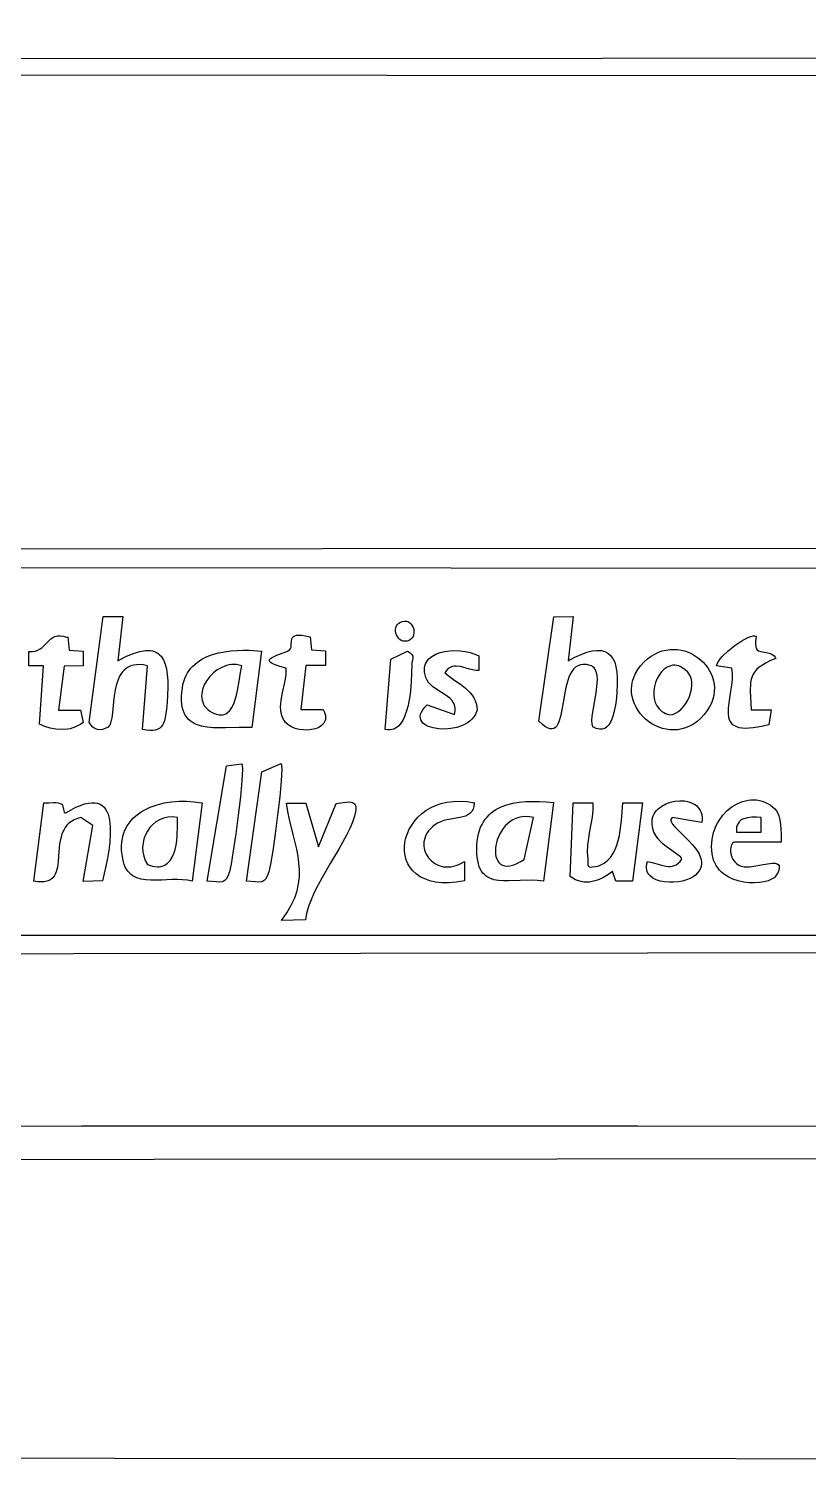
# Model space of a CAD drawing. Header units: millimetres. Extents: x 175 to 239, y 0 to 181.
# Drawn here: x 190.95 to 200.31, y 92.22 to 109.42 of the extents above; entities that cross this region are included whole.
import ezdxf

# ---------------------------------------------------------------- set-up
doc = ezdxf.new("R2010")
doc.units = ezdxf.units.MM
doc.layers.get('0').update_dxf_attribs({"linetype": 'CONTINUOUS'})

msp = doc.modelspace()

# ---------------------------------------------------------------- linework, layer by layer
at = {"color": 1}
msp.add_lwpolyline([(236.772006, 92.215355), (177.043006, 92.247355), (176.82715, 92.302286), (176.627764, 92.371476), (176.444374, 92.454394), (176.276506, 92.550511), (176.123685, 92.659296), (175.985436, 92.780218), (175.861285, 92.912748), (175.750756, 93.056355), (175.653376, 93.210509), (175.56867, 93.374679), (175.496163, 93.548336), (175.435381, 93.730949), (175.385849, 93.921987), (175.347092, 94.120921), (175.318636, 94.327221), (175.300006, 94.540355), (175.300006, 178.388355)], dxfattribs=at)
at = {"color": 5}
for points in [[(178.143842, 177.500169), (177.946286, 95.821468), (235.960636, 95.870857)], [(235.371497, 177.207364), (235.639608, 96.170718), (235.012387, 96.174191), (234.384876, 96.174687), (233.129151, 96.170718), (231.872766, 96.16675), (231.244428, 96.167246), (230.616049, 96.170718), (230.605466, 96.167191), (227.399705, 96.189157), (224.191299, 96.205335), (220.981239, 96.216552), (217.770518, 96.223635), (211.35106, 96.228706), (204.940863, 96.227163), (198.261782, 96.228761), (191.58204, 96.229368), (188.242541, 96.224855), (184.903621, 96.21476), (181.565527, 96.197308), (178.228509, 96.170718), (178.468398, 170.197664)], [(232.838551, 98.347359), (181.142456, 98.287387), (181.142456, 103.028724), (181.151992, 103.053198), (181.173765, 103.089578), (181.197522, 103.129927), (181.213011, 103.166307), (207.734865, 103.173363)]]:
    msp.add_lwpolyline(points, dxfattribs=at)
for points in [[(234.083857, 108.831922), (179.713704, 108.860145), (179.812482, 109.0577), (233.875718, 109.068284), (233.934285, 109.064777), (233.983095, 109.054118), (234.003893, 109.046041), (234.022314, 109.0361), (234.038378, 109.024267), (234.052107, 109.010516), (234.063521, 108.994823), (234.07264, 108.977161), (234.079485, 108.957504), (234.084078, 108.935827), (234.086586, 108.886307), (234.080329, 108.828395)], [(232.598661, 98.523748), (232.598661, 102.912307), (181.378817, 102.940529), (181.378817, 98.523748), (232.598661, 98.523748)], [(192.075047, 102.35139), (192.015075, 101.822223), (192.11347, 101.872717), (192.201296, 101.909508), (192.279067, 101.933193), (192.347293, 101.944372), (192.377986, 101.945459), (192.406485, 101.943645), (192.432854, 101.939004), (192.457157, 101.931611), (192.479457, 101.921542), (192.499818, 101.90887), (192.518305, 101.893672), (192.534982, 101.876021), (192.549911, 101.855994), (192.563158, 101.833664), (192.58486, 101.782397), (192.600598, 101.722821), (192.610884, 101.655535), (192.61623, 101.581138), (192.617147, 101.50023), (192.614147, 101.41341), (192.607742, 101.321278), (192.600073, 101.238024), (192.590709, 101.163906), (192.576302, 101.100454), (192.566161, 101.073206), (192.553502, 101.049198), (192.537909, 101.028621), (192.518962, 101.011667), (192.496242, 100.998526), (192.469332, 100.989391), (192.437812, 100.984451), (192.401264, 100.983899), (192.359269, 100.987926), (192.311408, 100.996722), (192.371381, 101.76225), (192.323828, 101.770939), (192.280263, 101.774705), (192.240499, 101.773838), (192.204349, 101.768624), (192.171624, 101.759351), (192.142139, 101.746306), (192.115705, 101.729776), (192.092135, 101.71005), (192.071242, 101.687415), (192.052838, 101.662157), (192.036737, 101.634565), (192.022751, 101.604927), (192.000373, 101.540657), (191.984207, 101.471649), (191.972754, 101.400202), (191.964515, 101.328616), (191.951685, 101.194223), (191.944097, 101.136015), (191.933729, 101.086866), (191.919082, 101.049076), (191.909686, 101.035159), (191.898658, 101.024944), (191.866529, 101.006251), (191.834111, 100.995124), (191.802106, 100.99152), (191.771217, 100.995399), (191.742147, 101.00672), (191.715599, 101.02544), (191.692276, 101.05152), (191.67288, 101.084917), (191.838686, 102.35139), (192.071519, 102.35139)], [(197.483135, 102.35139), (197.423162, 101.822223), (197.505161, 101.864726), (197.580576, 101.898325), (197.649521, 101.923046), (197.71211, 101.938915), (197.768456, 101.945958), (197.818673, 101.9442), (197.862876, 101.933667), (197.901177, 101.914386), (197.93369, 101.886382), (197.960529, 101.84968), (197.981807, 101.804307), (197.997639, 101.750289), (198.008138, 101.687651), (198.013418, 101.616419), (198.013592, 101.53662), (198.008774, 101.448278), (198.001987, 101.373664), (197.990859, 101.287929), (197.973365, 101.199797), (197.961598, 101.157557), (197.947479, 101.117989), (197.930755, 101.082184), (197.911174, 101.05123), (197.888482, 101.02622), (197.862426, 101.008242), (197.832753, 100.998389), (197.799209, 100.997749), (197.761541, 101.007413), (197.719496, 101.028472), (197.711504, 101.062797), (197.709305, 101.10414), (197.71183, 101.151333), (197.718008, 101.203207), (197.757861, 101.434167), (197.771896, 101.547373), (197.773697, 101.59932), (197.770594, 101.646605), (197.761517, 101.688062), (197.745396, 101.722522), (197.73436, 101.736762), (197.721163, 101.748816), (197.705669, 101.758537), (197.687746, 101.765778), (197.644404, 101.77534), (197.605468, 101.777281), (197.570654, 101.772166), (197.539676, 101.760562), (197.512247, 101.743034), (197.488084, 101.720145), (197.466899, 101.692463), (197.448408, 101.660551), (197.432325, 101.624976), (197.418365, 101.586301), (197.395671, 101.501918), (197.37804, 101.411923), (197.36319, 101.320837), (197.348836, 101.233182), (197.332694, 101.153481), (197.31248, 101.086254), (197.300132, 101.058732), (197.28591, 101.036024), (197.269527, 101.018695), (197.250699, 101.007311), (197.22914, 101.002438), (197.204564, 101.004639), (197.176686, 101.014481), (197.14522, 101.032528), (197.109882, 101.059346), (197.070384, 101.0955), (197.250301, 102.347862), (197.479607, 102.354918)], [(195.433494, 102.294945), (195.459514, 102.297872), (195.483235, 102.295207), (195.504505, 102.287643), (195.523177, 102.275873), (195.539099, 102.260589), (195.552123, 102.242483), (195.562097, 102.222249), (195.568873, 102.200577), (195.5723, 102.178162), (195.572228, 102.155694), (195.568508, 102.133868), (195.56099, 102.113375), (195.549524, 102.094907), (195.53396, 102.079158), (195.514148, 102.066819), (195.489939, 102.058584), (195.4645, 102.055657), (195.441211, 102.058322), (195.420237, 102.065886), (195.401744, 102.077656), (195.385897, 102.09294), (195.37286, 102.111046), (195.362801, 102.131281), (195.355883, 102.152952), (195.352273, 102.175368), (195.352135, 102.197835), (195.355635, 102.219661), (195.362939, 102.240154), (195.374211, 102.258622), (195.389617, 102.274371), (195.409323, 102.28671), (195.433494, 102.294945)], [(191.415352, 102.107973), (191.432991, 101.949223), (191.602325, 101.938639), (191.602325, 101.76225), (191.373019, 101.755195), (191.305991, 101.229556), (191.567047, 101.229556), (191.602325, 101.081389), (191.572624, 101.059912), (191.541829, 101.041701), (191.510082, 101.026632), (191.477529, 101.014581), (191.444315, 101.005424), (191.410584, 100.999037), (191.342151, 100.994076), (191.273387, 100.998706), (191.205449, 101.011936), (191.139496, 101.032772), (191.076685, 101.060222), (191.126074, 101.758723), (190.946157, 101.758723), (190.946157, 101.931584), (190.988594, 101.931121), (191.025202, 101.936979), (191.056848, 101.948118), (191.084402, 101.963499), (191.108732, 101.982085), (191.130704, 102.002835), (191.171053, 102.046678), (191.212395, 102.086717), (191.235608, 102.102713), (191.261673, 102.114643), (191.29146, 102.121466), (191.325835, 102.122146), (191.365667, 102.115643), (191.411824, 102.100917)], [(194.325771, 102.107973), (194.34341, 101.952751), (194.509216, 101.942167), (194.509216, 101.765778), (194.272854, 101.765778), (194.212882, 101.236611), (194.480993, 101.236611), (194.494205, 101.210856), (194.50355, 101.186507), (194.509234, 101.163567), (194.511462, 101.142036), (194.510439, 101.121916), (194.506372, 101.103208), (194.499465, 101.085914), (194.489923, 101.070034), (194.463759, 101.042523), (194.429524, 101.020686), (194.388859, 101.004534), (194.34341, 100.994076), (194.294819, 100.989324), (194.244729, 100.990287), (194.194783, 100.996975), (194.146626, 101.0094), (194.1019, 101.027571), (194.062249, 101.051499), (194.029315, 101.081194), (194.015881, 101.098208), (194.004743, 101.116667), (193.989054, 101.153327), (193.978615, 101.190509), (193.972807, 101.228156), (193.971009, 101.266211), (193.9726, 101.304618), (193.976962, 101.34332), (193.991514, 101.421379), (194.026571, 101.57853), (194.037155, 101.656713), (194.03854, 101.695508), (194.036493, 101.734028), (193.961974, 101.753306), (193.906503, 101.771504), (193.868209, 101.788699), (193.845221, 101.80497), (193.83567, 101.820392), (193.835348, 101.82781), (193.837683, 101.835045), (193.849392, 101.849006), (193.868924, 101.862351), (193.923976, 101.887507), (193.987876, 101.911134), (194.045657, 101.933851), (194.067577, 101.945062), (194.082354, 101.956278), (194.090902, 101.969338), (194.095997, 101.984356), (194.099552, 102.01818), (194.100462, 102.053575), (194.106167, 102.086365), (194.113143, 102.100479), (194.124109, 102.112376), (194.139994, 102.121534), (194.161729, 102.127431), (194.190244, 102.129545), (194.22647, 102.127355), (194.271335, 102.120338), (194.325771, 102.107973)], [(199.680942, 102.115028), (199.673004, 102.048442), (199.672674, 102.02115), (199.674989, 101.994478), (199.680942, 101.970865), (199.691525, 101.952751), (199.710487, 101.939962), (199.736725, 101.931804), (199.801768, 101.920119), (199.835944, 101.911961), (199.868135, 101.899172), (199.896026, 101.879439), (199.907636, 101.866244), (199.917303, 101.850445), (199.854483, 101.82359), (199.800535, 101.797005), (199.754825, 101.770295), (199.716716, 101.743068), (199.685573, 101.714932), (199.660761, 101.685494), (199.641643, 101.65436), (199.627584, 101.621139), (199.617949, 101.585438), (199.612102, 101.546863), (199.609229, 101.459523), (199.62097, 101.233083), (199.860859, 101.233083), (199.832636, 101.053167), (199.763888, 101.036166), (199.701644, 101.023411), (199.645608, 101.014723), (199.595483, 101.009924), (199.550972, 101.008835), (199.51178, 101.011278), (199.477609, 101.017074), (199.448164, 101.026047), (199.423147, 101.038016), (199.402262, 101.052805), (199.385213, 101.070234), (199.371703, 101.090126), (199.361436, 101.112301), (199.354115, 101.136583), (199.347126, 101.19075), (199.348363, 101.251201), (199.355456, 101.31651), (199.377718, 101.455995), (199.388144, 101.527319), (199.394937, 101.597795), (199.395725, 101.665998), (199.388136, 101.7305), (199.204692, 101.76225), (199.212249, 101.786056), (199.227615, 101.813293), (199.249751, 101.843176), (199.277617, 101.874919), (199.346388, 101.940844), (199.425619, 102.004785), (199.506999, 102.060458), (199.582219, 102.101579), (199.614923, 102.114718), (199.64297, 102.121864), (199.665323, 102.122229), (199.680942, 102.115028)], [(193.74016, 101.938639), (193.623743, 101.021417), (193.468741, 101.020025), (193.311093, 101.014912), (193.233964, 101.014242), (193.159399, 101.01658), (193.088471, 101.023237), (193.022256, 101.035528), (192.961829, 101.054763), (192.934122, 101.067396), (192.908265, 101.082257), (192.884392, 101.099511), (192.862638, 101.119321), (192.843137, 101.141852), (192.826023, 101.167268), (192.811432, 101.195733), (192.799496, 101.227411), (192.790351, 101.262466), (192.784131, 101.301062), (192.78097, 101.343363), (192.781003, 101.389534), (192.784364, 101.439738), (192.791187, 101.494139), (192.798775, 101.534923), (192.808898, 101.573313), (192.821444, 101.609374), (192.836304, 101.643174), (192.853364, 101.674777), (192.872515, 101.70425), (192.893645, 101.731659), (192.916643, 101.757069), (192.9678, 101.802157), (193.025095, 101.840041), (193.087641, 101.871248), (193.154548, 101.896306), (193.224928, 101.915742), (193.297892, 101.930082), (193.37255, 101.939854), (193.448015, 101.945585), (193.523397, 101.947802), (193.597808, 101.947032), (193.74016, 101.938639)], [(195.225355, 100.996722), (195.295911, 101.839862), (195.493466, 101.938639), (195.526126, 101.916329), (195.546383, 101.896416), (195.556718, 101.877992), (195.559612, 101.860146), (195.552998, 101.822553), (195.54845, 101.800987), (195.546383, 101.776362), (195.544316, 101.681222), (195.538446, 101.558301), (195.525299, 101.421158), (195.514912, 101.351491), (195.501404, 101.283354), (195.48434, 101.218442), (195.463287, 101.158449), (195.437811, 101.10507), (195.407477, 101.060002), (195.390353, 101.041113), (195.371851, 101.024937), (195.351918, 101.011687), (195.3305, 101.001573), (195.307541, 100.994807), (195.282988, 100.991603), (195.256787, 100.99217), (195.228883, 100.996722)], [(196.350717, 101.875139), (196.350717, 101.705806), (196.322906, 101.705605), (196.295079, 101.7085), (196.239647, 101.720744), (196.131554, 101.751226), (196.079967, 101.758137), (196.055023, 101.757032), (196.030736, 101.751943), (196.007173, 101.742161), (195.9844, 101.726979), (195.962485, 101.70569), (195.941495, 101.677584), (196.000709, 101.63113), (196.064636, 101.585751), (196.12939, 101.539545), (196.191085, 101.490611), (196.245835, 101.437047), (196.26939, 101.407934), (196.289753, 101.376951), (196.306436, 101.343859), (196.318953, 101.308421), (196.32682, 101.270399), (196.32955, 101.229556), (196.32001, 101.198049), (196.306188, 101.168993), (196.288453, 101.14236), (196.267173, 101.11812), (196.242718, 101.096245), (196.215457, 101.076704), (196.185757, 101.05947), (196.153988, 101.044512), (196.085719, 101.021312), (196.0136, 101.006871), (195.940583, 101.000957), (195.869616, 101.003337), (195.803652, 101.013778), (195.745641, 101.032048), (195.72054, 101.044046), (195.698533, 101.057915), (195.679991, 101.073624), (195.66528, 101.091145), (195.654771, 101.110449), (195.648833, 101.131507), (195.647833, 101.15429), (195.652141, 101.178768), (195.662125, 101.204913), (195.678156, 101.232695), (195.7006, 101.262086), (195.729828, 101.293056), (196.057911, 101.176639), (196.065544, 101.219063), (196.065229, 101.256737), (196.057865, 101.290206), (196.044351, 101.32001), (196.025588, 101.346693), (196.002473, 101.370798), (195.975906, 101.392866), (195.946786, 101.413441), (195.822763, 101.491659), (195.794367, 101.512905), (195.768812, 101.535914), (195.747, 101.561228), (195.729828, 101.589389), (195.71602, 101.622258), (195.706221, 101.653409), (195.700245, 101.68286), (195.697905, 101.710629), (195.699015, 101.736734), (195.703387, 101.761193), (195.710836, 101.784024), (195.721174, 101.805245), (195.734214, 101.824875), (195.749771, 101.842931), (195.787685, 101.874395), (195.833423, 101.899782), (195.885491, 101.919237), (195.942396, 101.932903), (196.002645, 101.940927), (196.064744, 101.943452), (196.127199, 101.940624), (196.188518, 101.932586), (196.247206, 101.919485), (196.30177, 101.901463), (196.350717, 101.878667)], [(198.33333, 101.804584), (198.375353, 101.842631), (198.418579, 101.874891), (198.46276, 101.90157), (198.507652, 101.922875), (198.553009, 101.939012), (198.598585, 101.950187), (198.644136, 101.956609), (198.689415, 101.958483), (198.734178, 101.956017), (198.778178, 101.949416), (198.821171, 101.938887), (198.86291, 101.924639), (198.903151, 101.906876), (198.941648, 101.885805), (198.978155, 101.861635), (199.012427, 101.83457), (199.044219, 101.804818), (199.073285, 101.772586), (199.09938, 101.73808), (199.122257, 101.701506), (199.141673, 101.663073), (199.15738, 101.622986), (199.169134, 101.581452), (199.17669, 101.538677), (199.179801, 101.494869), (199.178223, 101.450235), (199.171709, 101.40498), (199.160015, 101.359312), (199.142896, 101.313437), (199.120104, 101.267562), (199.091396, 101.221894), (199.056525, 101.176639), (199.014621, 101.131482), (198.971121, 101.093076), (198.926308, 101.061163), (198.880466, 101.035486), (198.833881, 101.015788), (198.786836, 101.001812), (198.739614, 100.993301), (198.692502, 100.989997), (198.645782, 100.991644), (198.599739, 100.997985), (198.554657, 101.008762), (198.510821, 101.023718), (198.468515, 101.042596), (198.428022, 101.06514), (198.389627, 101.091092), (198.353614, 101.120194), (198.320269, 101.152191), (198.289873, 101.186824), (198.262713, 101.223837), (198.239072, 101.262973), (198.219234, 101.303974), (198.203484, 101.346584), (198.192106, 101.390545), (198.185383, 101.4356), (198.183601, 101.481492), (198.187044, 101.527965), (198.195995, 101.57476), (198.210739, 101.621622), (198.231561, 101.668292), (198.258743, 101.714513), (198.292572, 101.76003), (198.33333, 101.804584)], [(193.503798, 101.76225), (193.472709, 101.770413), (193.4417, 101.775175), (193.41089, 101.776709), (193.380402, 101.77519), (193.350355, 101.770793), (193.320871, 101.763692), (193.264075, 101.742076), (193.210978, 101.711737), (193.162548, 101.67407), (193.11975, 101.63047), (193.083551, 101.582334), (193.054918, 101.531055), (193.034817, 101.47803), (193.024214, 101.424653), (193.022776, 101.398269), (193.024075, 101.37232), (193.028232, 101.346982), (193.035367, 101.322427), (193.045602, 101.298831), (193.059057, 101.276368), (193.075852, 101.255212), (193.09611, 101.235538), (193.119949, 101.21752), (193.147492, 101.201333), (193.176008, 101.188164), (193.202731, 101.178952), (193.227728, 101.1735), (193.251066, 101.171609), (193.272812, 101.173082), (193.293034, 101.177722), (193.311799, 101.185331), (193.329173, 101.195711), (193.360021, 101.223993), (193.386114, 101.260989), (193.40799, 101.305115), (193.426187, 101.354792), (193.441242, 101.408437), (193.453693, 101.46447), (193.47293, 101.577373), (193.488199, 101.68085), (193.503798, 101.76225)], [(198.654358, 101.758723), (198.613776, 101.742883), (198.576926, 101.718656), (198.544147, 101.687246), (198.515782, 101.649858), (198.492171, 101.607694), (198.473655, 101.561959), (198.460576, 101.513858), (198.453274, 101.464594), (198.452091, 101.415371), (198.457367, 101.367394), (198.469444, 101.321866), (198.488662, 101.279992), (198.515364, 101.242975), (198.549889, 101.21202), (198.570192, 101.199192), (198.592579, 101.188331), (198.617092, 101.179587), (198.643774, 101.173111), (198.678778, 101.177661), (198.713297, 101.19066), (198.74676, 101.211132), (198.778602, 101.238099), (198.808252, 101.270586), (198.835143, 101.307615), (198.858705, 101.348209), (198.878372, 101.391392), (198.893573, 101.436188), (198.903742, 101.48162), (198.908308, 101.52671), (198.906704, 101.570482), (198.898362, 101.611961), (198.882713, 101.650168), (198.859188, 101.684127), (198.827219, 101.712861), (198.789295, 101.742407), (198.769424, 101.753293), (198.748726, 101.761368), (198.727036, 101.766467), (198.704188, 101.768424), (198.680017, 101.767074), (198.654358, 101.76225)], [(193.503798, 100.583972), (193.507528, 100.576593), (193.510157, 100.563307), (193.512335, 100.52052), (193.505948, 100.380628), (193.488233, 100.188399), (193.462788, 99.967933), (193.433208, 99.743333), (193.403091, 99.538701), (193.376033, 99.378139), (193.355632, 99.285749), (193.336153, 99.233149), (193.31622, 99.197664), (193.305527, 99.185384), (193.294054, 99.176236), (193.281578, 99.169836), (193.267878, 99.165804), (193.235914, 99.16331), (193.196385, 99.165694), (193.08752, 99.17286), (193.320354, 100.559277), (193.500271, 100.583972)], [(193.976521, 100.583972), (193.980251, 100.576583), (193.98288, 100.563268), (193.985058, 100.520375), (193.978671, 100.380132), (193.960956, 100.187468), (193.93551, 99.96661), (193.905931, 99.741783), (193.875814, 99.537213), (193.848756, 99.377126), (193.828354, 99.285749), (193.808876, 99.233149), (193.788942, 99.197664), (193.778249, 99.185384), (193.766776, 99.176236), (193.754301, 99.169836), (193.740601, 99.165804), (193.708637, 99.16331), (193.669108, 99.165694), (193.560243, 99.17286), (193.747215, 100.488722), (193.976521, 100.5875)], [(191.348324, 100.09361), (191.353905, 100.085893), (191.357916, 100.072223), (191.364199, 100.036284), (191.373129, 100.004313), (191.380447, 99.995604), (191.390658, 99.994832), (191.45461, 100.031573), (191.513626, 100.061295), (191.567877, 100.0843), (191.617531, 100.100886), (191.66276, 100.111354), (191.703732, 100.116003), (191.740618, 100.115133), (191.773587, 100.109044), (191.80281, 100.098035), (191.828457, 100.082407), (191.850696, 100.062458), (191.869699, 100.038489), (191.885634, 100.010799), (191.898673, 99.979688), (191.908984, 99.945456), (191.916738, 99.908402), (191.925253, 99.827029), (191.925578, 99.737966), (191.919071, 99.643612), (191.907092, 99.546363), (191.890999, 99.448619), (191.872152, 99.352776), (191.83163, 99.176387), (191.602325, 99.169332), (191.715214, 99.843138), (191.574102, 99.938388), (191.530532, 99.925979), (191.492187, 99.910102), (191.458712, 99.891028), (191.429753, 99.869031), (191.404953, 99.844383), (191.383959, 99.817356), (191.366414, 99.788224), (191.351962, 99.757258), (191.34025, 99.724732), (191.330922, 99.690918), (191.317994, 99.620516), (191.305109, 99.476249), (191.299468, 99.406746), (191.290571, 99.341904), (191.275576, 99.283904), (191.264904, 99.258151), (191.251641, 99.234926), (191.235433, 99.214503), (191.215924, 99.197153), (191.192759, 99.183149), (191.165583, 99.172763), (191.13404, 99.166269), (191.097774, 99.163938), (191.056432, 99.166044), (191.009657, 99.17286), (191.129602, 100.114777), (191.187149, 100.115934), (191.243373, 100.118746), (191.270989, 100.117981), (191.298274, 100.114281), (191.325228, 100.106529), (191.351852, 100.09361)], [(193.027548, 100.114777), (192.907603, 99.17286), (192.852016, 99.184785), (192.792971, 99.191036), (192.731312, 99.192967), (192.66788, 99.191932), (192.539067, 99.186378), (192.413273, 99.185207), (192.353614, 99.189649), (192.297235, 99.199249), (192.244981, 99.21536), (192.197693, 99.239336), (192.176174, 99.254697), (192.156213, 99.272531), (192.137914, 99.293009), (192.121384, 99.3163), (192.106726, 99.342572), (192.094048, 99.371995), (192.083453, 99.404738), (192.075047, 99.440971), (192.066806, 99.494357), (192.062489, 99.545393), (192.061948, 99.594104), (192.065036, 99.640518), (192.071604, 99.68466), (192.081504, 99.726558), (192.094589, 99.766238), (192.110711, 99.803726), (192.129721, 99.839049), (192.151472, 99.872233), (192.175816, 99.903304), (192.202605, 99.93229), (192.231691, 99.959217), (192.262926, 99.98411), (192.296163, 100.006998), (192.331252, 100.027905), (192.406399, 100.063887), (192.487184, 100.092267), (192.572424, 100.113257), (192.660934, 100.127069), (192.751533, 100.133915), (192.843035, 100.134007), (192.934259, 100.127557), (193.02402, 100.114777)], [(194.272854, 100.111249), (194.424549, 99.58561), (194.639744, 100.107721), (194.720772, 100.118856), (194.762403, 100.124216), (194.80114, 100.12536), (194.834254, 100.119228), (194.84785, 100.112477), (194.859017, 100.10276), (194.867415, 100.089695), (194.872701, 100.072898), (194.874536, 100.051988), (194.872577, 100.026582), (194.857547, 99.95642), (194.8332, 99.882495), (194.800884, 99.805262), (194.761948, 99.725178), (194.669613, 99.55827), (194.566983, 99.385408), (194.46485, 99.210232), (194.417341, 99.122913), (194.374003, 99.036379), (194.336183, 98.951085), (194.305231, 98.867486), (194.282496, 98.786037), (194.269327, 98.707193), (193.980049, 98.700137), (194.046803, 98.793732), (194.099683, 98.884339), (194.139861, 98.972446), (194.168509, 99.058537), (194.186802, 99.143099), (194.195912, 99.226617), (194.197011, 99.309577), (194.191275, 99.392464), (194.179874, 99.475765), (194.163982, 99.559965), (194.12342, 99.733005), (194.078971, 99.915471), (194.058222, 100.011453), (194.040021, 100.111249), (194.272854, 100.111249)], [(196.294273, 100.114777), (196.290863, 100.072506), (196.28105, 100.037717), (196.26546, 100.009543), (196.244718, 99.987115), (196.219449, 99.969566), (196.190279, 99.956027), (196.157832, 99.945629), (196.122734, 99.937506), (195.968339, 99.910386), (195.929365, 99.900609), (195.891492, 99.887897), (195.855346, 99.871381), (195.82155, 99.850193), (195.793316, 99.827172), (195.768733, 99.803189), (195.74769, 99.778402), (195.730076, 99.752966), (195.715779, 99.727036), (195.704689, 99.700768), (195.696694, 99.674318), (195.691684, 99.647842), (195.689546, 99.621495), (195.690171, 99.595433), (195.699263, 99.544785), (195.71807, 99.497146), (195.745703, 99.453759), (195.781273, 99.415871), (195.823893, 99.384726), (195.872672, 99.361571), (195.899094, 99.353378), (195.926722, 99.34765), (195.955446, 99.344542), (195.985154, 99.344209), (196.015736, 99.346808), (196.04708, 99.352494), (196.079075, 99.361422), (196.11161, 99.373749), (196.144574, 99.38963), (196.177856, 99.409221), (196.177856, 99.176387), (196.079529, 99.160707), (195.988866, 99.153633), (195.905759, 99.154597), (195.830101, 99.163027), (195.761783, 99.178354), (195.700699, 99.200006), (195.646739, 99.227414), (195.599796, 99.260007), (195.559762, 99.297214), (195.52653, 99.338466), (195.499991, 99.383192), (195.480037, 99.430822), (195.466562, 99.480784), (195.459456, 99.53251), (195.458611, 99.585428), (195.463921, 99.638968), (195.475277, 99.692559), (195.492572, 99.745632), (195.515696, 99.797616), (195.544543, 99.84794), (195.579005, 99.896035), (195.618974, 99.941329), (195.664342, 99.983253), (195.715, 100.021236), (195.770842, 100.054707), (195.831759, 100.083097), (195.897643, 100.105834), (195.968387, 100.122349), (196.043883, 100.132071), (196.124022, 100.13443), (196.208697, 100.128856), (196.2978, 100.114777)], [(197.246773, 100.114777), (197.126829, 99.17286), (197.056793, 99.1821), (196.986069, 99.185765), (196.845433, 99.182837), (196.710668, 99.177014), (196.647282, 99.177062), (196.587519, 99.181238), (196.532097, 99.191161), (196.481734, 99.208447), (196.458674, 99.220358), (196.437149, 99.234715), (196.417247, 99.251723), (196.399059, 99.271582), (196.382674, 99.294496), (196.368183, 99.320665), (196.355675, 99.350294), (196.345239, 99.383582), (196.336967, 99.420734), (196.330947, 99.461951), (196.327269, 99.507434), (196.326023, 99.557388), (196.327402, 99.608177), (196.33148, 99.656085), (196.338161, 99.701183), (196.347355, 99.743547), (196.358966, 99.783249), (196.372904, 99.820364), (196.389073, 99.854965), (196.407382, 99.887125), (196.427737, 99.916918), (196.450046, 99.944419), (196.474215, 99.969699), (196.500152, 99.992834), (196.556954, 100.032961), (196.61971, 100.065388), (196.687675, 100.090704), (196.760105, 100.109499), (196.836255, 100.122361), (196.915382, 100.12988), (196.996742, 100.132645), (197.07959, 100.131244), (197.163182, 100.126268), (197.246773, 100.118305)], [(197.719496, 100.114777), (197.719524, 100.029242), (197.711117, 99.944451), (197.681572, 99.77611), (197.666717, 99.692063), (197.655996, 99.607769), (197.652551, 99.522978), (197.654539, 99.480319), (197.659524, 99.437443), (197.661453, 99.389432), (197.66157, 99.371401), (197.664374, 99.357627), (197.672305, 99.348318), (197.687801, 99.343681), (197.713302, 99.343922), (197.751246, 99.349249), (197.779451, 99.35573), (197.805896, 99.364512), (197.853751, 99.388509), (197.895292, 99.420299), (197.930997, 99.45894), (197.96135, 99.503494), (197.986829, 99.553019), (198.007915, 99.606575), (198.02509, 99.663221), (198.038833, 99.722017), (198.049626, 99.782022), (198.064281, 99.901897), (198.07933, 100.114777), (198.315691, 100.114777), (198.195746, 99.17286), (197.994663, 99.17286), (197.955857, 99.289276), (197.898579, 99.248066), (197.838283, 99.212933), (197.775589, 99.185655), (197.711117, 99.168009), (197.678409, 99.163354), (197.645488, 99.161773), (197.612433, 99.16349), (197.579322, 99.168725), (197.546231, 99.177702), (197.513238, 99.190643), (197.480421, 99.20777), (197.447857, 99.229304), (197.483135, 100.114777), (197.719496, 100.114777)], [(199.028303, 99.878416), (198.671997, 99.938388), (198.662754, 99.927884), (198.657958, 99.916244), (198.657281, 99.903509), (198.660394, 99.889722), (198.676679, 99.85916), (198.704188, 99.824893), (198.782378, 99.746586), (198.873962, 99.657488), (198.918214, 99.609733), (198.95794, 99.560288), (198.990513, 99.50949), (199.013309, 99.457673), (199.020221, 99.431487), (199.023703, 99.405174), (199.023429, 99.378773), (199.01907, 99.352328), (199.010297, 99.325881), (198.996783, 99.299473), (198.9782, 99.273146), (198.954219, 99.246943), (198.925707, 99.224465), (198.888845, 99.204865), (198.845202, 99.188458), (198.796351, 99.17556), (198.743861, 99.166487), (198.689305, 99.161553), (198.634252, 99.161073), (198.580274, 99.165363), (198.528942, 99.174738), (198.481827, 99.189513), (198.4405, 99.210004), (198.406531, 99.236525), (198.392797, 99.252146), (198.381492, 99.269392), (198.372812, 99.288304), (198.366954, 99.30892), (198.364113, 99.331281), (198.364487, 99.355425), (198.368272, 99.381392), (198.375663, 99.409221), (198.432321, 99.398569), (198.488276, 99.382873), (198.543157, 99.366681), (198.59659, 99.35454), (198.622648, 99.35141), (198.648205, 99.350999), (198.673214, 99.353874), (198.697628, 99.360604), (198.721402, 99.371757), (198.744488, 99.387903), (198.766841, 99.409608), (198.788413, 99.437443), (198.784063, 99.450619), (198.771801, 99.465128), (198.728276, 99.498849), (198.667304, 99.540011), (198.598354, 99.59002), (198.563846, 99.618781), (198.530892, 99.650281), (198.500678, 99.684696), (198.474386, 99.722201), (198.453199, 99.762972), (198.438302, 99.807185), (198.430877, 99.855015), (198.432108, 99.906638), (198.436772, 99.932759), (198.444656, 99.957519), (198.455528, 99.98088), (198.469156, 100.002804), (198.485309, 100.023253), (198.503754, 100.042188), (198.546595, 100.075365), (198.595823, 100.102031), (198.649583, 100.121881), (198.70602, 100.134609), (198.763278, 100.139912), (198.819503, 100.137484), (198.872839, 100.127021), (198.921431, 100.108217), (198.943369, 100.095591), (198.963424, 100.080767), (198.981367, 100.063705), (198.996963, 100.044367), (199.009983, 100.022715), (199.020193, 99.998712), (199.027362, 99.972318), (199.031258, 99.943496), (199.031648, 99.912208), (199.028303, 99.878416)], [(199.90672, 100.040694), (199.920923, 100.024086), (199.933199, 100.004899), (199.952526, 99.960051), (199.965817, 99.90867), (199.974189, 99.85328), (199.980638, 99.740557), (199.980803, 99.642054), (199.419886, 99.642054), (199.407396, 99.637912), (199.396528, 99.628598), (199.3875, 99.614808), (199.380529, 99.597241), (199.375832, 99.576593), (199.373625, 99.553564), (199.374127, 99.528849), (199.377553, 99.503148), (199.384121, 99.477157), (199.394048, 99.451575), (199.407551, 99.427098), (199.424847, 99.404425), (199.446153, 99.384253), (199.471687, 99.36728), (199.501664, 99.354203), (199.536303, 99.345721), (199.565154, 99.344066), (199.599266, 99.346375), (199.678186, 99.358895), (199.762894, 99.3753), (199.84322, 99.387613), (199.878561, 99.389741), (199.908994, 99.387854), (199.933245, 99.380955), (199.950045, 99.368045), (199.955254, 99.359025), (199.958122, 99.348128), (199.956205, 99.320206), (199.943023, 99.283283), (199.917303, 99.23636), (199.897195, 99.214836), (199.865744, 99.195639), (199.824588, 99.179355), (199.775365, 99.166576), (199.719714, 99.157889), (199.659272, 99.153884), (199.595678, 99.15515), (199.53057, 99.162276), (199.465586, 99.175852), (199.402364, 99.196465), (199.342543, 99.224707), (199.28776, 99.261164), (199.26277, 99.282658), (199.239653, 99.306428), (199.218616, 99.332546), (199.199862, 99.361086), (199.183596, 99.392122), (199.170023, 99.425728), (199.159347, 99.461977), (199.151775, 99.500943), (199.146882, 99.546486), (199.145332, 99.591108), (199.146974, 99.634718), (199.151658, 99.677222), (199.159233, 99.718527), (199.169549, 99.75854), (199.182455, 99.797168), (199.197801, 99.834318), (199.215437, 99.869898), (199.235211, 99.903813), (199.280573, 99.966279), (199.332685, 100.020974), (199.390341, 100.067152), (199.452338, 100.10407), (199.517472, 100.130983), (199.550839, 100.140455), (199.584539, 100.147147), (199.61842, 100.150966), (199.652334, 100.151819), (199.686128, 100.149612), (199.719654, 100.144253), (199.752759, 100.135649), (199.785294, 100.123707), (199.817108, 100.108333), (199.848051, 100.089435), (199.877971, 100.066919), (199.90672, 100.040694)], [(192.731214, 99.938388), (192.673068, 99.944761), (192.61794, 99.941916), (192.566201, 99.930636), (192.518225, 99.911709), (192.474382, 99.885919), (192.435046, 99.854052), (192.400588, 99.816893), (192.371381, 99.775228), (192.347796, 99.729842), (192.330205, 99.681521), (192.318981, 99.631051), (192.314495, 99.579216), (192.31712, 99.526802), (192.327228, 99.474595), (192.345191, 99.42338), (192.371381, 99.373943), (192.434256, 99.35416), (192.462831, 99.349063), (192.489575, 99.346975), (192.514547, 99.347755), (192.537805, 99.351262), (192.559406, 99.357356), (192.57941, 99.365895), (192.614854, 99.389747), (192.644605, 99.421692), (192.669125, 99.460603), (192.688881, 99.505353), (192.704337, 99.554816), (192.715959, 99.607865), (192.724212, 99.663374), (192.729561, 99.720217), (192.733405, 99.833395), (192.731214, 99.938388)], [(197.006884, 99.938388), (196.959713, 99.947404), (196.914808, 99.95028), (196.872225, 99.94747), (196.832018, 99.939428), (196.794243, 99.926609), (196.758954, 99.909467), (196.726206, 99.888456), (196.696054, 99.864029), (196.668553, 99.836641), (196.643758, 99.806746), (196.621724, 99.774799), (196.602506, 99.741252), (196.586158, 99.706562), (196.572736, 99.67118), (196.562294, 99.635562), (196.554887, 99.600162), (196.550571, 99.565434), (196.5494, 99.531831), (196.551429, 99.499809), (196.556713, 99.46982), (196.565307, 99.44232), (196.577266, 99.417762), (196.592644, 99.396601), (196.611497, 99.37929), (196.63388, 99.366284), (196.659847, 99.358036), (196.689453, 99.355002), (196.722753, 99.357634), (196.759803, 99.366387), (196.800656, 99.381716), (196.845369, 99.404074), (196.893995, 99.433915), (197.006884, 99.938388)], [(199.740914, 99.938388), (199.684918, 99.94224), (199.629624, 99.942081), (199.577389, 99.936217), (199.53057, 99.922954), (199.509928, 99.913017), (199.491524, 99.900595), (199.475651, 99.885476), (199.462605, 99.867446), (199.452681, 99.846296), (199.446172, 99.821813), (199.443374, 99.793784), (199.444581, 99.761999), (199.740914, 99.761999), (199.740914, 99.938388)]]:
    msp.add_lwpolyline(points, close=True, dxfattribs=at)

doc.saveas('drawing.dxf')
